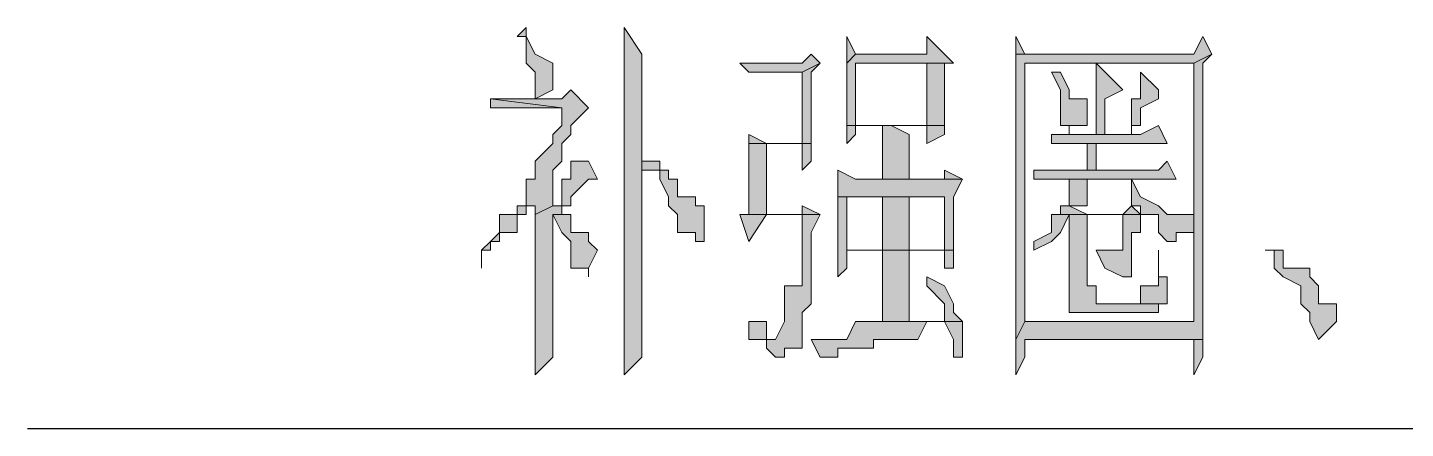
# Model space of a CAD drawing. Header units: millimetres. Extents: x 20 to 821, y 1 to 1134.
# Drawn here: x 390.42 to 418.27, y 110.66 to 118.76 of the extents above; entities that cross this region are included whole.
import ezdxf

# ---------------------------------------------------------------- set-up
doc = ezdxf.new("R2010")
doc.units = ezdxf.units.MM
doc.layers.add('1', color=7, linetype='Continuous')

msp = doc.modelspace()

# ---------------------------------------------------------------- hatches: boundary and pattern name
h = msp.add_hatch(color=0)
h.dxf.hatch_style = 2
h.paths.add_polyline_path([(400.5, 118.761732), (400.32, 118.581732), (400.5, 118.581732), (400.5, 118.221732), (400.5, 118.041732), (400.68, 117.861732), (400.68, 117.321732), (401.04, 117.501732), (401.04, 118.041732), (400.68, 118.221732), (400.5, 118.581732)])
h = msp.add_hatch(color=0)
h.dxf.hatch_style = 2
h.paths.add_polyline_path([(402.48, 118.761732), (402.48, 114.441732), (402.48, 114.261732), (402.48, 111.741732), (402.84, 112.101732), (402.84, 118.221732)])
h = msp.add_hatch(color=0)
h.dxf.hatch_style = 2
h.paths.add_polyline_path([(406.98, 118.581732), (406.98, 118.041732), (407.16, 118.221732)])
h = msp.add_hatch(color=0)
h.dxf.hatch_style = 2
h.paths.add_polyline_path([(408.6, 118.581732), (408.6, 118.221732), (407.16, 118.221732), (406.98, 118.041732), (406.98, 116.781732), (408.6, 116.781732), (408.6, 116.421732), (408.96, 116.601732), (408.96, 116.781732), (407.16, 116.781732), (407.16, 118.041732), (408.6, 118.041732), (409.14, 118.041732)])
h = msp.add_hatch(color=0)
h.dxf.hatch_style = 2
h.paths.add_polyline_path([(414.18, 118.581732), (414, 118.221732), (410.4, 118.221732), (410.4, 118.041732), (410.4, 112.461732), (410.58, 112.821732), (410.58, 118.041732), (414, 118.041732), (414.36, 118.221732)])
h = msp.add_hatch(color=0)
h.dxf.hatch_style = 2
h.paths.add_polyline_path([(410.4, 118.581732), (410.4, 118.221732), (410.58, 118.221732)])
h = msp.add_hatch(color=0)
h.dxf.hatch_style = 2
h.paths.add_polyline_path([(406.26, 118.221732), (406.08, 118.041732), (404.82, 118.041732), (405, 117.861732), (406.08, 117.861732), (406.44, 118.041732)])
h = msp.add_hatch(color=0)
h.dxf.hatch_style = 2
h.paths.add_polyline_path([(414.36, 118.221732), (414, 118.041732), (414, 112.821732), (410.58, 112.821732), (410.4, 112.461732), (410.4, 111.741732), (410.58, 112.101732), (410.58, 112.461732), (414, 112.461732), (414.18, 112.461732), (414.18, 112.821732), (414.18, 118.041732)])
h = msp.add_hatch(color=0)
h.dxf.hatch_style = 2
h.paths.add_polyline_path([(406.44, 118.041732), (406.08, 117.861732), (406.08, 116.421732), (405.36, 116.421732), (406.26, 116.421732), (406.26, 116.601732), (406.26, 117.861732)])
h = msp.add_hatch(color=0)
h.dxf.hatch_style = 2
h.paths.add_polyline_path([(409.14, 118.041732), (408.6, 118.041732), (408.6, 116.781732), (407.16, 116.781732), (408.96, 116.781732), (408.96, 118.041732)])
h = msp.add_hatch(color=0)
h.dxf.hatch_style = 2
h.paths.add_polyline_path([(411.3, 117.861732), (411.12, 117.861732), (411.3, 117.501732), (411.3, 116.781732), (411.48, 116.781732), (411.48, 116.601732), (411.48, 116.781732), (411.84, 116.781732), (411.84, 117.141732), (411.84, 117.321732), (411.48, 117.321732), (411.48, 117.501732)])
h = msp.add_hatch(color=0)
h.dxf.hatch_style = 2
h.paths.add_polyline_path([(412.02, 118.041732), (412.02, 116.601732), (412.2, 116.601732), (412.2, 117.321732), (412.56, 117.501732)])
h = msp.add_hatch(color=0)
h.dxf.hatch_style = 2
h.paths.add_polyline_path([(412.92, 117.861732), (412.92, 117.321732), (412.74, 117.321732), (412.74, 116.601732), (412.56, 116.601732), (412.02, 116.601732), (412.74, 116.601732), (412.74, 116.781732), (412.92, 116.781732), (412.92, 117.141732), (413.28, 117.321732), (413.28, 117.501732)])
h = msp.add_hatch(color=0)
h.dxf.hatch_style = 2
h.paths.add_polyline_path([(401.4, 117.501732), (401.22, 117.321732), (399.78, 117.321732), (401.22, 117.141732), (401.22, 116.781732), (401.04, 116.601732), (401.04, 116.421732), (400.68, 116.061732), (400.68, 115.701732), (400.5, 115.701732), (400.5, 115.161732), (400.68, 115.161732), (400.68, 114.981732), (401.04, 115.161732), (401.04, 115.881732), (401.22, 116.061732), (401.22, 116.421732), (401.4, 116.601732), (401.4, 116.781732), (401.76, 117.141732)])
h = msp.add_hatch(color=0)
h.dxf.hatch_style = 2
h.paths.add_polyline_path([(399.78, 117.321732), (399.78, 117.141732), (399.96, 117.141732), (401.22, 117.141732)])
h = msp.add_hatch(color=0)
h.dxf.hatch_style = 2
h.paths.add_polyline_path([(406.98, 116.781732), (406.98, 116.421732), (407.16, 116.601732), (407.16, 116.781732), (407.7, 116.781732), (408.6, 116.781732)])
h = msp.add_hatch(color=0)
h.dxf.hatch_style = 2
h.paths.add_polyline_path([(407.88, 116.781732), (407.7, 116.781732), (407.7, 115.701732), (408.24, 115.701732), (408.24, 116.421732), (408.24, 116.601732)])
h = msp.add_hatch(color=0)
h.dxf.hatch_style = 2
h.paths.add_polyline_path([(413.28, 116.781732), (412.92, 116.601732), (411.12, 116.601732), (411.12, 116.421732), (413.46, 116.421732)])
h = msp.add_hatch(color=0)
h.dxf.hatch_style = 2
h.paths.add_polyline_path([(405, 116.601732), (405, 116.421732), (406.08, 116.421732), (406.08, 115.881732), (406.26, 116.061732), (406.26, 116.421732), (405.36, 116.421732)])
h = msp.add_hatch(color=0)
h.dxf.hatch_style = 2
h.paths.add_polyline_path([(405, 116.421732), (405, 114.981732), (405.36, 114.981732), (405.36, 116.421732), (406.08, 116.421732)])
h = msp.add_hatch(color=0)
h.dxf.hatch_style = 2
h.paths.add_polyline_path([(412.02, 116.421732), (411.84, 116.421732), (411.84, 116.061732), (411.84, 115.881732), (412.02, 115.881732)])
h = msp.add_hatch(color=0)
h.dxf.hatch_style = 2
h.paths.add_polyline_path([(401.76, 116.061732), (401.4, 116.061732), (401.4, 115.881732), (401.4, 115.701732), (401.22, 115.701732), (401.22, 115.161732), (401.04, 115.161732), (400.68, 114.981732), (400.68, 112.281732), (400.68, 112.101732), (400.68, 111.741732), (401.04, 112.101732), (401.04, 114.981732), (401.22, 114.981732), (401.22, 115.161732), (401.4, 115.161732), (401.4, 115.341732), (401.76, 115.701732), (401.94, 115.701732)])
h = msp.add_hatch(color=0)
h.dxf.hatch_style = 2
h.paths.add_polyline_path([(402.84, 116.061732), (402.84, 115.881732), (403.2, 115.881732), (403.2, 115.701732), (403.38, 115.341732), (403.38, 115.161732), (403.56, 114.981732), (403.56, 114.621732), (403.92, 114.621732), (403.92, 114.441732), (404.1, 114.441732), (404.1, 115.161732), (403.92, 115.161732), (403.92, 115.341732), (403.56, 115.341732), (403.56, 115.701732), (403.38, 115.701732), (403.38, 115.881732), (403.2, 115.881732), (403.2, 116.061732)])
h = msp.add_hatch(color=0)
h.dxf.hatch_style = 2
h.paths.add_polyline_path([(406.8, 115.881732), (406.8, 115.341732), (408.96, 115.341732), (408.96, 114.261732), (408.24, 114.261732), (409.14, 114.261732), (409.14, 114.441732), (409.14, 115.341732), (409.32, 115.701732), (407.16, 115.701732)])
h = msp.add_hatch(color=0)
h.dxf.hatch_style = 2
h.paths.add_polyline_path([(408.96, 115.881732), (408.96, 115.701732), (408.24, 115.701732), (407.16, 115.701732), (409.32, 115.701732)])
h = msp.add_hatch(color=0)
h.dxf.hatch_style = 2
h.paths.add_polyline_path([(413.46, 116.061732), (413.28, 115.881732), (410.76, 115.881732), (410.76, 115.701732), (413.64, 115.701732)])
h = msp.add_hatch(color=0)
h.dxf.hatch_style = 2
h.paths.add_polyline_path([(411.48, 115.701732), (411.48, 115.161732), (411.3, 115.161732), (411.3, 114.981732), (411.84, 114.981732), (411.48, 115.161732), (411.84, 115.161732), (411.84, 115.341732), (411.84, 115.701732), (412.02, 115.701732), (412.74, 115.701732)])
h = msp.add_hatch(color=0)
h.dxf.hatch_style = 2
h.paths.add_polyline_path([(412.74, 115.701732), (411.48, 115.701732), (412.74, 115.701732), (412.74, 115.161732), (412.92, 115.161732), (412.92, 114.981732), (413.28, 114.981732), (413.28, 114.621732), (413.46, 114.441732), (413.64, 114.441732), (413.64, 114.621732), (414, 114.621732), (414, 114.981732), (413.46, 114.981732), (413.28, 115.161732), (412.92, 115.341732)])
h = msp.add_hatch(color=0)
h.dxf.hatch_style = 2
h.paths.add_polyline_path([(406.8, 115.341732), (406.8, 113.721732), (406.98, 113.901732), (406.98, 114.261732), (407.7, 114.261732), (409.14, 114.261732), (408.24, 114.261732), (406.98, 114.261732), (406.98, 115.341732), (408.96, 115.341732)])
h = msp.add_hatch(color=0)
h.dxf.hatch_style = 2
h.paths.add_polyline_path([(408.24, 115.341732), (407.7, 115.341732), (407.7, 114.261732), (406.98, 114.261732), (408.24, 114.261732)])
h = msp.add_hatch(color=0)
h.dxf.hatch_style = 2
h.paths.add_polyline_path([(400.5, 115.161732), (400.32, 115.161732), (400.32, 114.981732), (399.96, 114.981732), (399.96, 114.621732), (399.78, 114.441732), (399.6, 114.261732), (399.6, 113.901732), (399.6, 114.261732), (399.78, 114.261732), (399.78, 114.441732), (399.96, 114.441732), (399.96, 114.621732), (400.32, 114.621732), (400.32, 114.981732), (400.5, 114.981732), (400.5, 115.161732), (400.68, 115.161732)])
h = msp.add_hatch(color=0)
h.dxf.hatch_style = 2
h.paths.add_polyline_path([(406.08, 115.161732), (406.08, 114.981732), (405.36, 114.981732), (404.82, 114.981732), (405, 114.441732), (405.36, 114.981732), (406.44, 114.981732)])
h = msp.add_hatch(color=0)
h.dxf.hatch_style = 2
h.paths.add_polyline_path([(412.74, 115.161732), (412.56, 114.981732), (411.3, 114.981732), (411.48, 114.981732), (411.48, 113.001732), (411.84, 113.001732), (413.28, 113.001732), (413.28, 113.181732), (413.46, 113.181732), (412.02, 113.181732), (412.02, 113.541732), (411.84, 113.541732), (411.84, 114.981732), (412.56, 114.981732), (412.92, 114.981732)])
h = msp.add_hatch(color=0)
h.dxf.hatch_style = 2
h.paths.add_polyline_path([(401.22, 114.981732), (401.04, 114.981732), (401.22, 114.621732), (401.4, 114.441732), (401.4, 113.901732), (401.76, 113.901732), (401.76, 113.721732), (401.76, 113.901732), (401.94, 114.261732), (401.76, 114.441732), (401.76, 114.621732), (401.4, 114.621732), (401.4, 114.981732)])
h = msp.add_hatch(color=0)
h.dxf.hatch_style = 2
h.paths.add_polyline_path([(406.44, 114.981732), (406.08, 114.981732), (406.08, 114.621732), (406.08, 113.541732), (405.72, 113.541732), (405.72, 112.821732), (405.54, 112.461732), (405, 112.461732), (405.36, 112.461732), (405.36, 112.281732), (405.54, 112.101732), (405.72, 112.101732), (405.72, 112.281732), (406.08, 112.281732), (406.08, 112.461732), (406.08, 113.001732), (406.26, 113.181732), (406.26, 114.621732)])
h = msp.add_hatch(color=0)
h.dxf.hatch_style = 2
h.paths.add_polyline_path([(411.3, 114.981732), (411.12, 114.981732), (411.12, 114.621732), (410.76, 114.441732), (410.76, 114.261732), (411.12, 114.441732), (411.3, 114.621732), (411.48, 114.981732)])
h = msp.add_hatch(color=0)
h.dxf.hatch_style = 2
h.paths.add_polyline_path([(412.92, 114.981732), (412.56, 114.981732), (412.56, 114.621732), (412.56, 114.261732), (412.2, 114.261732), (412.02, 114.261732), (412.2, 113.901732), (412.56, 113.721732), (412.74, 113.721732), (412.74, 113.901732), (412.74, 114.621732), (412.92, 114.621732)])
h = msp.add_hatch(color=0)
h.dxf.hatch_style = 2
h.paths.add_polyline_path([(407.7, 114.261732), (407.7, 112.821732), (408.96, 112.821732), (409.14, 112.461732), (409.14, 112.101732), (409.32, 112.101732), (409.32, 112.821732), (408.24, 112.821732), (408.24, 114.261732), (408.96, 114.261732)])
h = msp.add_hatch(color=0)
h.dxf.hatch_style = 2
h.paths.add_polyline_path([(409.14, 114.261732), (407.7, 114.261732), (408.96, 114.261732), (408.96, 113.901732), (409.14, 113.901732)])
h = msp.add_hatch(color=0)
h.dxf.hatch_style = 2
h.paths.add_polyline_path([(412.02, 114.261732), (412.2, 114.261732)])
h = msp.add_hatch(color=0)
h.dxf.hatch_style = 2
h.paths.add_polyline_path([(413.28, 114.261732), (413.28, 113.541732), (412.92, 113.541732), (412.92, 113.181732), (412.02, 113.181732), (413.46, 113.181732), (413.46, 113.541732), (413.46, 113.721732), (413.28, 113.721732)])
h = msp.add_hatch(color=0)
h.dxf.hatch_style = 2
h.paths.add_polyline_path([(415.62, 114.261732), (415.44, 114.261732), (415.62, 114.261732), (415.62, 113.901732), (415.8, 113.721732), (416.16, 113.541732), (416.16, 113.181732), (416.34, 113.001732), (416.34, 112.821732), (416.52, 112.461732), (416.88, 112.821732), (416.88, 113.181732), (416.52, 113.181732), (416.52, 113.541732), (416.34, 113.721732), (416.34, 113.901732), (416.16, 113.901732), (415.8, 113.901732), (415.8, 114.261732)])
h = msp.add_hatch(color=0)
h.dxf.hatch_style = 2
h.paths.add_polyline_path([(408.6, 113.721732), (408.6, 113.541732), (408.96, 113.181732), (408.96, 112.821732), (408.6, 112.821732), (408.24, 112.821732), (409.32, 112.821732), (409.14, 113.001732), (409.14, 113.181732), (408.96, 113.541732)])
h = msp.add_hatch(color=0)
h.dxf.hatch_style = 2
h.paths.add_polyline_path([(405, 112.821732), (405, 112.461732), (405.54, 112.461732), (405.36, 112.461732), (405.36, 112.821732)])
h = msp.add_hatch(color=0)
h.dxf.hatch_style = 2
h.paths.add_polyline_path([(407.7, 112.821732), (407.16, 112.821732), (406.98, 112.461732), (406.26, 112.461732), (406.44, 112.101732), (406.8, 112.101732), (406.8, 112.281732), (407.52, 112.281732), (407.52, 112.461732), (407.7, 112.461732), (408.42, 112.461732), (408.6, 112.821732), (408.96, 112.821732)])
h = msp.add_hatch(color=0)
h.dxf.hatch_style = 2
h.paths.add_polyline_path([(414.18, 112.461732), (414, 112.461732), (414, 111.741732), (414.18, 112.101732)])

# ---------------------------------------------------------------- linework, layer by layer
at = {"layer": '1', "color": 0, "lineweight": 5}
for points in [[(400.5, 118.761732), (400.32, 118.581732), (400.5, 118.581732), (400.5, 118.221732), (400.5, 118.041732), (400.68, 117.861732), (400.68, 117.321732), (401.04, 117.501732), (401.04, 118.041732), (400.68, 118.221732), (400.5, 118.581732), (400.5, 118.761732)], [(402.48, 118.761732), (402.48, 114.441732), (402.48, 114.261732), (402.48, 111.741732), (402.84, 112.101732), (402.84, 118.221732), (402.48, 118.761732)], [(406.98, 118.581732), (406.98, 118.041732), (407.16, 118.221732), (406.98, 118.581732)], [(408.6, 118.581732), (408.6, 118.221732), (407.16, 118.221732), (406.98, 118.041732), (406.98, 116.781732), (408.6, 116.781732), (408.6, 116.421732), (408.96, 116.601732), (408.96, 116.781732), (407.16, 116.781732), (407.16, 118.041732), (408.6, 118.041732), (409.14, 118.041732), (408.6, 118.581732)], [(414.18, 118.581732), (414, 118.221732), (410.4, 118.221732), (410.4, 118.041732), (410.4, 112.461732), (410.58, 112.821732), (410.58, 118.041732), (414, 118.041732), (414.36, 118.221732), (414.18, 118.581732)], [(410.4, 118.581732), (410.4, 118.221732), (410.58, 118.221732), (410.4, 118.581732)], [(406.26, 118.221732), (406.08, 118.041732), (404.82, 118.041732), (405, 117.861732), (406.08, 117.861732), (406.44, 118.041732), (406.26, 118.221732)], [(414.36, 118.221732), (414, 118.041732), (414, 112.821732), (410.58, 112.821732), (410.4, 112.461732), (410.4, 111.741732), (410.58, 112.101732), (410.58, 112.461732), (414, 112.461732), (414.18, 112.461732), (414.18, 112.821732), (414.18, 118.041732), (414.36, 118.221732)], [(406.44, 118.041732), (406.08, 117.861732), (406.08, 116.421732), (405.36, 116.421732), (406.26, 116.421732), (406.26, 116.601732), (406.26, 117.861732), (406.44, 118.041732)], [(409.14, 118.041732), (408.6, 118.041732), (408.6, 116.781732), (407.16, 116.781732), (408.96, 116.781732), (408.96, 118.041732), (409.14, 118.041732)], [(411.3, 117.861732), (411.12, 117.861732), (411.3, 117.501732), (411.3, 116.781732), (411.48, 116.781732), (411.48, 116.601732), (411.48, 116.781732), (411.84, 116.781732), (411.84, 117.141732), (411.84, 117.321732), (411.48, 117.321732), (411.48, 117.501732), (411.3, 117.861732)], [(412.02, 118.041732), (412.02, 116.601732), (412.2, 116.601732), (412.2, 117.321732), (412.56, 117.501732), (412.02, 118.041732)], [(412.92, 117.861732), (412.92, 117.321732), (412.74, 117.321732), (412.74, 116.601732), (412.56, 116.601732), (412.02, 116.601732), (412.74, 116.601732), (412.74, 116.781732), (412.92, 116.781732), (412.92, 117.141732), (413.28, 117.321732), (413.28, 117.501732), (412.92, 117.861732)], [(401.4, 117.501732), (401.22, 117.321732), (399.78, 117.321732), (401.22, 117.141732), (401.22, 116.781732), (401.04, 116.601732), (401.04, 116.421732), (400.68, 116.061732), (400.68, 115.701732), (400.5, 115.701732), (400.5, 115.161732), (400.68, 115.161732), (400.68, 114.981732), (401.04, 115.161732), (401.04, 115.881732), (401.22, 116.061732), (401.22, 116.061732), (401.22, 116.421732), (401.4, 116.601732), (401.4, 116.781732), (401.76, 117.141732), (401.4, 117.501732)], [(399.78, 117.321732), (399.78, 117.141732), (399.96, 117.141732), (401.22, 117.141732), (399.78, 117.321732)], [(406.98, 116.781732), (406.98, 116.421732), (407.16, 116.601732), (407.16, 116.781732), (407.7, 116.781732), (408.6, 116.781732), (406.98, 116.781732)], [(407.88, 116.781732), (407.7, 116.781732), (407.7, 115.701732), (408.24, 115.701732), (408.24, 116.421732), (408.24, 116.601732), (407.88, 116.781732)], [(413.28, 116.781732), (412.92, 116.601732), (411.12, 116.601732), (411.12, 116.421732), (413.46, 116.421732), (413.28, 116.781732)], [(405, 116.601732), (405, 116.421732), (406.08, 116.421732), (406.08, 115.881732), (406.26, 116.061732), (406.26, 116.421732), (405.36, 116.421732), (405, 116.601732)], [(405, 116.421732), (405, 114.981732), (405.36, 114.981732), (405.36, 116.421732), (406.08, 116.421732), (405, 116.421732)], [(412.02, 116.421732), (411.84, 116.421732), (411.84, 116.061732), (411.84, 115.881732), (412.02, 115.881732), (412.02, 116.421732)], [(401.76, 116.061732), (401.4, 116.061732), (401.4, 115.881732), (401.4, 115.701732), (401.22, 115.701732), (401.22, 115.161732), (401.04, 115.161732), (400.68, 114.981732), (400.68, 112.281732), (400.68, 112.101732), (400.68, 111.741732), (401.04, 112.101732), (401.04, 114.981732), (401.22, 114.981732), (401.22, 115.161732), (401.4, 115.161732), (401.4, 115.341732), (401.76, 115.701732), (401.94, 115.701732), (401.76, 116.061732)], [(402.84, 116.061732), (402.84, 115.881732), (403.2, 115.881732), (403.2, 115.701732), (403.38, 115.341732), (403.38, 115.161732), (403.56, 114.981732), (403.56, 114.621732), (403.92, 114.621732), (403.92, 114.441732), (404.1, 114.441732), (404.1, 115.161732), (403.92, 115.161732), (403.92, 115.341732), (403.56, 115.341732), (403.56, 115.701732), (403.38, 115.701732), (403.38, 115.881732), (403.2, 115.881732), (403.2, 116.061732), (402.84, 116.061732)], [(406.8, 115.881732), (406.8, 115.341732), (408.96, 115.341732), (408.96, 114.261732), (408.24, 114.261732), (409.14, 114.261732), (409.14, 114.441732), (409.14, 115.341732), (409.32, 115.701732), (407.16, 115.701732), (406.8, 115.881732)], [(408.96, 115.881732), (408.96, 115.701732), (408.24, 115.701732), (407.16, 115.701732), (409.32, 115.701732), (408.96, 115.881732)], [(413.46, 116.061732), (413.28, 115.881732), (410.76, 115.881732), (410.76, 115.701732), (413.64, 115.701732), (413.46, 116.061732)], [(411.48, 115.701732), (411.48, 115.161732), (411.3, 115.161732), (411.3, 114.981732), (411.84, 114.981732), (411.48, 115.161732), (411.84, 115.161732), (411.84, 115.341732), (411.84, 115.701732), (412.02, 115.701732), (412.74, 115.701732), (411.48, 115.701732)], [(412.74, 115.701732), (411.48, 115.701732), (412.74, 115.701732), (412.74, 115.161732), (412.92, 115.161732), (412.92, 114.981732), (413.28, 114.981732), (413.28, 114.621732), (413.46, 114.441732), (413.64, 114.441732), (413.64, 114.621732), (414, 114.621732), (414, 114.981732), (413.46, 114.981732), (413.28, 115.161732), (412.92, 115.341732), (412.74, 115.701732)], [(406.8, 115.341732), (406.8, 113.721732), (406.98, 113.901732), (406.98, 114.261732), (407.7, 114.261732), (409.14, 114.261732), (408.24, 114.261732), (406.98, 114.261732), (406.98, 115.341732), (408.96, 115.341732), (406.8, 115.341732)], [(408.24, 115.341732), (407.7, 115.341732), (407.7, 114.261732), (406.98, 114.261732), (408.24, 114.261732), (408.24, 115.341732)], [(400.5, 115.161732), (400.32, 115.161732), (400.32, 114.981732), (399.96, 114.981732), (399.96, 114.621732), (399.78, 114.441732), (399.6, 114.261732), (399.6, 113.901732), (399.6, 114.261732), (399.78, 114.261732), (399.78, 114.441732), (399.96, 114.441732), (399.96, 114.621732), (400.32, 114.621732), (400.32, 114.981732), (400.5, 114.981732), (400.5, 115.161732), (400.68, 115.161732), (400.5, 115.161732)], [(406.08, 115.161732), (406.08, 114.981732), (405.36, 114.981732), (404.82, 114.981732), (405, 114.441732), (405.36, 114.981732), (406.44, 114.981732), (406.08, 115.161732)], [(412.74, 115.161732), (412.56, 114.981732), (411.3, 114.981732), (411.48, 114.981732), (411.48, 113.001732), (411.84, 113.001732), (413.28, 113.001732), (413.28, 113.181732), (413.46, 113.181732), (412.02, 113.181732), (412.02, 113.541732), (411.84, 113.541732), (411.84, 114.981732), (412.56, 114.981732), (412.92, 114.981732), (412.74, 115.161732)], [(401.22, 114.981732), (401.04, 114.981732), (401.22, 114.621732), (401.4, 114.441732), (401.4, 113.901732), (401.76, 113.901732), (401.76, 113.721732), (401.76, 113.901732), (401.94, 114.261732), (401.76, 114.441732), (401.76, 114.621732), (401.4, 114.621732), (401.4, 114.981732), (401.22, 114.981732)], [(406.44, 114.981732), (406.08, 114.981732), (406.08, 114.621732), (406.08, 113.541732), (405.72, 113.541732), (405.72, 112.821732), (405.54, 112.461732), (405, 112.461732), (405.36, 112.461732), (405.36, 112.281732), (405.54, 112.101732), (405.54, 112.101732), (405.72, 112.101732), (405.72, 112.281732), (406.08, 112.281732), (406.08, 112.461732), (406.08, 113.001732), (406.26, 113.181732), (406.26, 114.621732), (406.44, 114.981732)], [(411.3, 114.981732), (411.12, 114.981732), (411.12, 114.621732), (410.76, 114.441732), (410.76, 114.261732), (411.12, 114.441732), (411.3, 114.621732), (411.48, 114.981732), (411.3, 114.981732)], [(412.92, 114.981732), (412.56, 114.981732), (412.56, 114.621732), (412.56, 114.261732), (412.2, 114.261732), (412.02, 114.261732), (412.2, 113.901732), (412.56, 113.721732), (412.74, 113.721732), (412.74, 113.901732), (412.74, 114.621732), (412.92, 114.621732), (412.92, 114.981732)], [(407.7, 114.261732), (407.7, 112.821732), (408.96, 112.821732), (409.14, 112.461732), (409.14, 112.101732), (409.32, 112.101732), (409.32, 112.821732), (408.24, 112.821732), (408.24, 114.261732), (408.96, 114.261732), (407.7, 114.261732)], [(409.14, 114.261732), (407.7, 114.261732), (408.96, 114.261732), (408.96, 113.901732), (409.14, 113.901732), (409.14, 114.261732)], [(412.02, 114.261732), (412.2, 114.261732), (412.02, 114.261732)], [(413.28, 114.261732), (413.28, 113.541732), (412.92, 113.541732), (412.92, 113.181732), (412.02, 113.181732), (413.46, 113.181732), (413.46, 113.541732), (413.46, 113.721732), (413.28, 113.721732), (413.28, 114.261732)], [(415.62, 114.261732), (415.44, 114.261732), (415.62, 114.261732), (415.62, 113.901732), (415.8, 113.721732), (416.16, 113.541732), (416.16, 113.181732), (416.34, 113.001732), (416.34, 112.821732), (416.52, 112.461732), (416.88, 112.821732), (416.88, 113.181732), (416.52, 113.181732), (416.52, 113.541732), (416.52, 113.541732), (416.34, 113.721732), (416.34, 113.901732), (416.16, 113.901732), (415.8, 113.901732), (415.8, 114.261732), (415.62, 114.261732)], [(408.6, 113.721732), (408.6, 113.541732), (408.96, 113.181732), (408.96, 112.821732), (408.6, 112.821732), (408.24, 112.821732), (409.32, 112.821732), (409.14, 113.001732), (409.14, 113.181732), (408.96, 113.541732), (408.6, 113.721732)], [(405, 112.821732), (405, 112.461732), (405.54, 112.461732), (405.36, 112.461732), (405.36, 112.821732), (405, 112.821732)], [(407.7, 112.821732), (407.16, 112.821732), (406.98, 112.461732), (406.26, 112.461732), (406.44, 112.101732), (406.8, 112.101732), (406.8, 112.281732), (407.52, 112.281732), (407.52, 112.281732), (407.52, 112.461732), (407.7, 112.461732), (408.42, 112.461732), (408.6, 112.821732), (408.96, 112.821732), (407.7, 112.821732)], [(414.18, 112.461732), (414, 112.461732), (414, 111.741732), (414.18, 112.101732), (414.18, 112.461732)]]:
    msp.add_lwpolyline(points, dxfattribs=at)
at = {"layer": '1', "color": 0, "lineweight": 25}
msp.add_lwpolyline([(390.42, 110.661732), (476.28, 110.661732)], dxfattribs=at)

doc.saveas('drawing.dxf')
